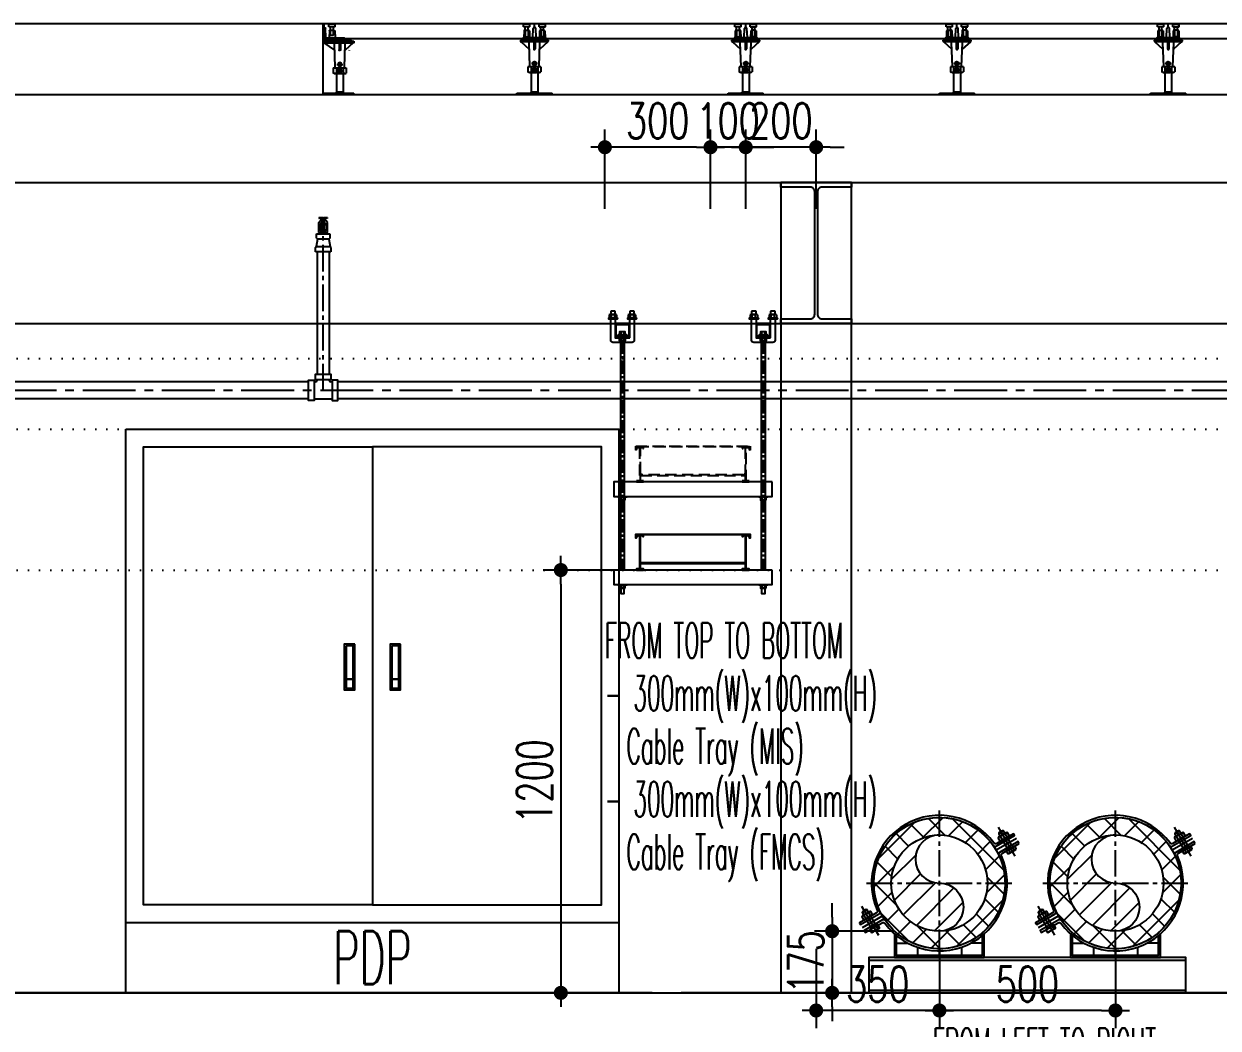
# Model space of a CAD drawing. Header units: millimetres. Extents: x -32710 to 654186, y -254124 to 420220.
# Drawn here: x 259350 to 262742, y 393850 to 396700 of the extents above; entities that cross this region are included whole.
import ezdxf
from ezdxf.enums import TextEntityAlignment as Align

# ---------------------------------------------------------------- set-up
doc = ezdxf.new("R2010")
doc.units = ezdxf.units.MM
doc.header["$LTSCALE"] = 1000
for name, pattern in [('CENTER2', [1.125, 0.75, -0.125, 0.125, -0.125]), ('DOT2', [3.175, 0, -3.175]), ('HIDDEN2', [4.7625, 3.175, -1.5875]), ('TPH12-SEC-@E$0$CENTERK5', [6.916, 6.667, -0.083, 0.083, -0.083])]:
    doc.linetypes.add(name, pattern=pattern)
for name, color, linetype in [('0-LEVEL LINE', 4, 'DOT2'), ('CHW-Spt', 2, 'Continuous'), ('e-eq-PDP', 10, 'Continuous'), ('FS-EQ', 10, 'Continuous'), ('FS-LINE', 10, 'Continuous'), ('Hook-up', 130, 'HIDDEN2'), ('M-DIM', 1, 'Continuous'), ('M-PIPE-E11-HV&LV&ELV', 22, 'Continuous'), ('M-TXT', 3, 'Continuous'), ('MPPIPE', 100, 'Continuous'), ('PIPE-SUPPORT', 2, 'Continuous'), ('SH-LINE-130', 2, 'Continuous'), ('SM-SEC-Cm$0$SUPPORT', 2, 'Continuous'), ('SUPPORT', 2, 'Continuous'), ('TPH12-SEC-@E$0$H-SIN', 252, 'TPH12-SEC-@E$0$CENTERK5'), ('TPH12-SEC-@E$0$KABE1', 252, 'Continuous'), ('TPH12-SEC-@E$0$SIAGE1', 252, 'Continuous'), ('TPH12-SEC-@E$0$STEEL2', 252, 'Continuous'), ('TPH12-SEC-@E$0$STEEL3', 252, 'Continuous'), ('TPH12-SEC-@E$0$フリーアクセス', 252, 'Continuous')]:
    doc.layers.add(name, color=color, linetype=linetype)
doc.styles.add('aa-txt', font='simplex.shx', dxfattribs={"width": 0.7, "bigfont": 'chineset.shx'})
doc.styles.add('ROMAND', font='romand')
doc.dimstyles.new('50-DIM', dxfattribs={"dimscale": 50, "dimtxt": 2, "dimasz": 0.8, "dimexe": 1, "dimexo": 1, "dimgap": 0.5, "dimtad": 1, "dimdec": 0, "dimdsep": 46, "dimtxsty": 'aa-txt', "dimblk": 'DOT', "dimcen": 5, "dimclrd": 256, "dimclre": 256, "dimclrt": 256, "dimadec": 0, "dimazin": 0, "dimtfac": 1, "dimtdec": 0, "dimtix": 1, "dimtmove": 2, "dimatfit": 3, "dimldrblk": 'DOT', "dimfxl": 1, "dimtolj": 1, "dimtzin": 0, "dimarcsym": 0})

# ---------------------------------------------------------------- blocks, each defined once
blk = doc.blocks.new('TPH12-SEC-@E$0$ペデスタルB')
at = {"layer": 'TPH12-SEC-@E$0$フリーアクセス'}
for p, q in [((-31, -1), (-30, 0)), ((-30, 0), (-14, 0)), ((-14, 0), (-13, -1)), ((-31, -1), (-13, -1)), ((-31, -8), (-31, -1)), ((-31, -8), (-13, -8)), ((-29.6, -19.9), (-30.4, -39)), ((-16.4, -18), (-27.6, -18)), ((-26, -10.5), (-25.5, -10)), ((-26, -32), (-26, -10.5)), ((-25, -33), (-26, -32)), ((-25.5, -10), (-25.5, -8.4)), ((-25, -33), (-19, -33)), ((-18, -32), (-19, -33)), ((-18.4, -10), (-18.4, -8.4)), ((-18, -10.5), (-18.4, -10)), ((-18, -32), (-18, -10.5)), ((-14.4, -19.9), (-13.6, -39)), ((-13, -8), (-13, -1)), ((-4.7, -39), (-3.6, -12.9)), ((0, -42.6), (0, 0)), ((0, 0), (3.2, 0)), ((0, -40), (0, -0.5)), ((3.2, 0), (3.2, -42.6)), ((-84, -49), (-84, -52)), ((3.2, -49), (-84, -49)), ((3.2, -50), (-84, -50)), ((1.2, -54), (-82.2, -54)), ((-81.7, -54.2), (-59.1, -74.7)), ((-3.2, -45.8), (-76.8, -45.8)), ((-76.8, -49), (-76.8, -45.8)), ((-76.8, -49), (-3.3, -49)), ((-57, -125), (-59.4, -55.9)), ((-46, -56), (-46, -74)), ((-42, -56), (-42, -74)), ((-31, -125), (-28.6, -55.9)), ((1.2, -54), (-28.9, -74.7)), ((3.2, -52), (3.2, -49)), ((-62.5, -125), (-62.5, -139.5)), ((-25.5, -125), (-62.5, -125)), ((-53.5, -125), (-53.5, -139.4)), ((-53, -133), (-35.1, -133)), ((-35.3, -115), (-52.6, -115)), ((-49, -112.1), (-44, -109.2)), ((-49, -117.9), (-49, -112.1)), ((-44, -120.7), (-49, -117.9)), ((-49, -130.1), (-44, -127.2)), ((-49, -135.9), (-49, -130.1)), ((-44, -109.2), (-39, -112.1)), ((-39, -117.9), (-44, -120.7)), ((-44, -127.2), (-39, -130.1)), ((-39, -112.1), (-39, -117.9)), ((-39, -130.1), (-39, -135.9)), ((-34.5, -125), (-34.5, -139.4)), ((-25.5, -125), (-25.5, -139.5)), ((-59.9, -141), (-62.5, -139.5)), ((-28.1, -141), (-59.9, -141)), ((-53.5, -141), (-53.5, -193.8)), ((-44, -138.7), (-49, -135.9)), ((-39, -135.9), (-44, -138.7)), ((-34.5, -141), (-34.5, -193.8)), ((-28.1, -141), (-25.5, -139.5)), ((-84, -200), (-84, -196.8)), ((3.2, -196.8), (-84, -196.8)), ((-84, -200), (3.2, -200)), ((-56.5, -196.8), (-53.5, -193.8)), ((-53.5, -193.8), (-34.5, -193.8)), ((-31.5, -196.8), (-34.5, -193.8)), ((3.2, -200), (3.2, -196.8))]:
    blk.add_line(p, q, dxfattribs=at)
blk.add_lwpolyline([(-4, -40), (-56, -40), (-56, -46), (-4, -46)], close=True, dxfattribs=at)
for centre in [(-44, -115), (-44, -133)]:
    blk.add_circle(centre, 4.98, dxfattribs=at)
for centre, radius, start, end in [((-27.6, -20), 2, 90, 177.5), ((-25.9, -8.4), 0.4, 0, 90), ((-18, -8.4), 0.4, 90, 180), ((-16.4, -20), 2, 2.5, 90), ((-0.6, -13), 3, 90, 177.5), ((-82, -52), 2, 180, 270), ((-82.4, -55), 1, 47.9554, 82.0191), ((-61.4, -56), 2, 2, 90), ((-48, -56), 2, 0, 90), ((-40, -56), 2, 90, 180), ((-31.4, -39), 1, 270, 357.5), ((-26.6, -56), 2, 90, 178), ((-12.6, -39), 1, 182.5, 270), ((-5.7, -39), 1, 270, 357.5), ((-3.2, -42.6), 3.2, 270, 0), ((-3.2, -42.6), 6.4, 270, 0), ((1.2, -52), 2, 270, 0), ((-72.5, -75.4), 1, 2, 47.9554), ((-44, -74), 2, 180, 270), ((-44, -74), 2, 270, 0), ((-28.3, -75.4), 1, 132.0446, 178), ((-58, -134), 7.03, 270, 309.8217), ((-44, -112.5), 28.5, 250.5288, 289.4712), ((-30, -134), 7.03, 230.1783, 270)]:
    blk.add_arc(centre, radius, start, end, dxfattribs=at)
blk = doc.blocks.new('TPH12-SEC-@E$0$ペデスタルA')
at = {"layer": 'TPH12-SEC-@E$0$フリーアクセス'}
for p, q in [((-30, 0), (-31, -1)), ((-14, 0), (-30, 0)), ((-13, -1), (-14, 0)), ((0, -10), (0, 0)), ((13, -1), (14, 0)), ((14, 0), (30, 0)), ((30, 0), (31, -1)), ((-31, -8), (-31, -1)), ((-13, -1), (-31, -1)), ((-13, -8), (-31, -8)), ((-29.6, -19.9), (-30, -38.5)), ((-27.6, -18), (-16.4, -18)), ((-26, -10.5), (-25.6, -10)), ((-26, -18), (-26, -10.5)), ((-26, -18), (-26, -36)), ((-25.6, -10), (-25.6, -8.4)), ((-18.5, -10), (-18.5, -8.4)), ((-18, -10.5), (-18.5, -10)), ((-18, -18), (-18, -10.5)), ((-18, -18), (-18, -36)), ((-14.4, -19.9), (-14, -38.5)), ((-13, -8), (-13, -1)), ((-4.7, -39), (-3.6, -12.9)), ((4.7, -39), (3.6, -12.9)), ((13, -8), (13, -1)), ((13, -1), (31, -1)), ((13, -8), (31, -8)), ((14.4, -19.9), (14, -38.5)), ((27.6, -18), (16.4, -18)), ((18, -10.5), (18.4, -10)), ((18, -18), (18, -10.5)), ((18, -18), (18, -36)), ((18.4, -10), (18.4, -8.4)), ((25.6, -10), (25.6, -8.4)), ((26, -10.5), (25.6, -10)), ((26, -18), (26, -10.5)), ((26, -18), (26, -36)), ((29.6, -19.9), (30, -38.5)), ((31, -8), (31, -1)), ((-40, -46), (-40, -49)), ((40, -46), (-40, -46)), ((-40, -47), (40, -47)), ((38, -51), (-38, -51)), ((-37.7, -51.2), (-15.1, -71.7)), ((35.5, -43), (-35.5, -43)), ((-35.5, -43), (-35.5, -45)), ((-35.5, -45), (-33.5, -45)), ((-33.5, -41), (-33.5, -45)), ((32.5, -40), (-32.5, -40)), ((32.5, -46), (-32.5, -46)), ((-26, -36), (-25.1, -36.9)), ((-25.1, -36.9), (-25.1, -40)), ((-25.1, -36.9), (-18.9, -36.9)), ((-24.1, -41), (-19.9, -41)), ((-18, -36), (-18.9, -36.9)), ((-18.9, -36.9), (-18.9, -40)), ((-13, -122), (-15.4, -52.9)), ((-15.3, -46), (-15.1, -44.2)), ((-15.3, -46), (-8.3, -46)), ((-9.4, -43.4), (-14.2, -43.4)), ((-8.3, -46), (-8.5, -44.2)), ((-2, -53), (-2, -71)), ((-1, -45), (-1, -43)), ((-1, -45), (1, -45)), ((1, -45), (1, -43)), ((2, -53), (2, -71)), ((13, -122), (15.4, -52.9)), ((38, -51), (15.1, -71.7)), ((18, -36), (18.9, -36.9)), ((25.1, -36.9), (18.9, -36.9)), ((18.9, -36.9), (18.9, -40)), ((24.1, -41), (19.9, -41)), ((26, -36), (25.1, -36.9)), ((25.1, -36.9), (25.1, -40)), ((33.5, -45), (33.5, -41)), ((35.5, -45), (33.5, -45)), ((35.5, -43), (35.5, -45)), ((40, -49), (40, -46)), ((-18.5, -122), (-18.5, -136.5)), ((18.5, -122), (-18.5, -122)), ((-9.5, -122), (-9.5, -136.4)), ((-9, -130), (8.9, -130)), ((8.7, -112), (-8.6, -112)), ((-5, -109.1), (0, -106.3)), ((-5, -114.9), (-5, -109.1)), ((0, -117.8), (-5, -114.9)), ((-5, -127.1), (0, -124.3)), ((-5, -132.9), (-5, -127.1)), ((0, -135.8), (-5, -132.9)), ((0, -106.3), (5, -109.1)), ((5, -114.9), (0, -117.8)), ((0, -124.3), (5, -127.1)), ((5, -132.9), (0, -135.8)), ((5, -109.1), (5, -114.9)), ((5, -127.1), (5, -132.9)), ((9.5, -122), (9.5, -136.4)), ((18.5, -122), (18.5, -136.5)), ((-15.9, -138), (-18.5, -136.5)), ((15.9, -138), (-15.9, -138)), ((-9.5, -138), (-9.5, -193.8)), ((9.5, -138), (9.5, -193.8)), ((15.9, -138), (18.5, -136.5)), ((-50, -200), (-50, -196.8)), ((-50, -196.8), (50, -196.8)), ((50, -200), (-50, -200)), ((-12.5, -196.8), (-9.5, -193.8)), ((9.5, -193.8), (-9.5, -193.8)), ((12.5, -196.8), (9.5, -193.8)), ((50, -200), (50, -196.8))]:
    blk.add_line(p, q, dxfattribs=at)
for centre in [(0, -112), (0, -130)]:
    blk.add_circle(centre, 4.98, dxfattribs=at)
for centre, radius, start, end in [((-27.6, -20), 2, 90, 178.5), ((-26, -8.4), 0.4, 0, 90), ((-18.1, -8.4), 0.4, 90, 180), ((-16.4, -20), 2, 1.5, 90), ((-0.6, -13), 3, 90, 177.5), ((0.6, -13), 3, 2.5, 90), ((16.4, -20), 2, 90, 178.5), ((18.1, -8.4), 0.4, 0, 90), ((25.9, -8.4), 0.4, 90, 180), ((27.6, -20), 2, 1.5, 90), ((-38, -49), 2, 180, 270), ((-38.4, -52), 1, 47.9554, 82.0191), ((-32.5, -41), 1, 90, 180), ((-32.5, -45), 1, 180, 270), ((-31.5, -38.5), 1.5, 270, 358.5), ((-24.1, -40), 1, 180.5, 270), ((-19.9, -40), 1, 270, 359.5), ((-17.4, -53), 2, 2, 90), ((-14.2, -44.3), 0.9, 90, 175), ((-12.5, -38.5), 1.5, 181.5, 270), ((-9.4, -44.3), 0.9, 5, 90), ((-5.7, -39), 1, 270, 357.5), ((-4, -53), 2, 0, 90), ((4, -53), 2, 90, 180), ((5.7, -39), 1, 182.5, 270), ((12.5, -38.5), 1.5, 270, 358.5), ((17.4, -53), 2, 90, 178), ((19.9, -40), 1, 180.5, 270), ((24.1, -40), 1, 270, 359.5), ((31.5, -38.5), 1.5, 181.5, 270), ((32.5, -41), 1, 0, 90), ((32.5, -45), 1, 270, 0), ((38, -49), 2, 270, 0), ((-15.7, -72.4), 1, 2, 47.9554), ((0, -71), 2, 180, 270), ((0, -71), 2, 270, 0), ((15.7, -72.4), 1, 132.0446, 178), ((-14, -131), 7.03, 270, 309.8217), ((0, -109.5), 28.5, 250.5288, 289.4712), ((14, -131), 7.03, 230.1783, 270)]:
    blk.add_arc(centre, radius, start, end, dxfattribs=at)
blk = doc.blocks.new('TPH12-SEC-@E')
at = {"layer": 'TPH12-SEC-@E$0$H-SIN'}
for p, q in [((298929.6, 396700), (18729.6, 396700)), ((274800, 393950), (45200, 393950))]:
    blk.add_line(p, q, dxfattribs=at)
at = {"layer": 'TPH12-SEC-@E$0$KABE1'}
blk.add_line((47650, 393950), (272350, 393950), dxfattribs=at)
blk.add_lwpolyline([(199600, 396500), (260200, 396500), (260200, 396700), (199600, 396700), (199600, 396500)], dxfattribs=at)
at = {"layer": 'TPH12-SEC-@E$0$SIAGE1'}
blk.add_line((268340, 396700), (260200, 396700), dxfattribs=at)
at = {"layer": 'TPH12-SEC-@E$0$STEEL2'}
blk.add_lwpolyline([(261500, 396250), (261700, 396250), (261700, 396237), (261617, 396237, 0.414214), (261604, 396224), (261604, 395876, 0.414214), (261617, 395863), (261700, 395863), (261700, 395850), (261500, 395850), (261500, 395863), (261583, 395863, 0.414214), (261596, 395876), (261596, 396224, 0.414214), (261583, 396237), (261500, 396237)], format="xyb", close=True, dxfattribs=at)
at = {"layer": 'TPH12-SEC-@E$0$STEEL3'}
for p, q in [((183400, 396500), (272340, 396500)), ((180210, 396250), (272340, 396250)), ((256000, 395850), (264400, 395850))]:
    blk.add_line(p, q, dxfattribs=at)
blk.add_lwpolyline([(261500, 393950), (261700, 393950), (261700, 396250), (261500, 396250)], close=True, dxfattribs=at)
at = {"layer": 'TPH12-SEC-@E$0$フリーアクセス'}
blk.add_line((268340, 396658), (260200, 396658), dxfattribs=at)
at = {"layer": 'TPH12-SEC-@E$0$フリーアクセス', "xscale": -1}
blk.add_blockref('TPH12-SEC-@E$0$ペデスタルB', (260203.2, 396700), dxfattribs=at)
at = {"layer": 'TPH12-SEC-@E$0$フリーアクセス'}
for p in [(260800, 396700), (261400, 396700), (262000, 396700), (262600, 396700)]:
    blk.add_blockref('TPH12-SEC-@E$0$ペデスタルA', p, dxfattribs=at)
blk = doc.blocks.new('PDP-L20-f')
at = {"layer": 'e-eq-PDP'}
blk.add_line((0, 200), (1400, 200), dxfattribs=at)
for points in [[(0, 1600), (1400, 1600), (1400, 0), (0, 0)], [(650, 990), (620, 990), (620, 860), (650, 860)], [(625, 985), (625, 891), (645, 891), (645, 985)], [(780, 990), (750, 990), (750, 860), (780, 860)], [(755, 985), (755, 891), (775, 891), (775, 985)], [(625, 889), (625, 865), (645, 865), (645, 889)], [(755, 889), (755, 865), (775, 865), (775, 889)]]:
    blk.add_lwpolyline(points, close=True, dxfattribs=at)
blk.add_lwpolyline([(700, 250), (1350, 250), (1350, 1550), (700, 1550), (700, 250), (50, 250), (50, 1550), (700, 1550)], dxfattribs=at)
at = {"layer": 'e-eq-PDP', "style": 'aa-txt', "width": 0.55}
blk.add_text('PDP', height=150, dxfattribs=at).set_placement((700, 25), align=Align.CENTER)
blk = doc.blocks.new('DOT')
at = {"color": 0}
blk.add_line((-1, 0), (1, 0), dxfattribs=at)
at = {"color": 3, "const_width": 0.5}
blk.add_lwpolyline([(-0.25, 0, 1), (0.25, 0, 1)], format="xyb", close=True, dxfattribs=at)
blk = doc.blocks.new('*D33')
at = {"layer": 'DEFPOINTS', "color": 0, "transparency": 16777216}
for p in [(261870.5, 394125), (261645.5, 393950), (261870.5, 393950)]:
    blk.add_point(p, dxfattribs=at)
at = {"layer": 'M-DIM', "lineweight": -2, "transparency": 16777216}
for p, q in [((261645.5, 394165), (261645.5, 394205)), ((261820.5, 394125), (261595.5, 394125)), ((261645.5, 394125), (261645.5, 393950)), ((261820.5, 393950), (261595.5, 393950)), ((261645.5, 393910), (261645.5, 393870))]:
    blk.add_line(p, q, dxfattribs=at)
at = {"layer": 'M-DIM', "lineweight": -2, "transparency": 16777216, "xscale": 40, "yscale": 40, "zscale": 40}
for p, rotation in [((261645.5, 394125), 270), ((261645.5, 393950), 90)]:
    blk.add_blockref('DOT', p, dxfattribs=dict(at, rotation=rotation))
at = {"layer": 'M-DIM', "transparency": 16777216, "insert": (261570.5, 394037.5), "char_height": 100, "attachment_point": 5, "rotation": 90, "style": 'aa-txt'}
blk.add_mtext('\\A1;175', dxfattribs=at)
blk = doc.blocks.new('_Dot')
at = {"color": 0, "linetype": 'ByBlock', "lineweight": -2}
blk.add_line((-0.5, 0), (-1, 0), dxfattribs=at)
at = {"color": 0, "linetype": 'ByBlock', "const_width": 0.5}
blk.add_lwpolyline([(-0.25, 0, 1), (0.25, 0, 1)], format="xyb", close=True, dxfattribs=at)
blk = doc.blocks.new('*D35')
at = {"layer": 'DEFPOINTS', "color": 0, "transparency": 16777216}
for p in [(261950, 394125), (262450, 394125), (261950, 393900)]:
    blk.add_point(p, dxfattribs=at)
at = {"layer": 'M-DIM', "lineweight": -2, "transparency": 16777216}
for p, q in [((261950, 394075), (261950, 393850)), ((262450, 394075), (262450, 393850)), ((262410, 393900), (261990, 393900))]:
    blk.add_line(p, q, dxfattribs=at)
at = {"layer": 'M-DIM', "lineweight": -2, "transparency": 16777216, "xscale": 40, "yscale": 40, "zscale": 40, "rotation": 180}
blk.add_blockref('DOT', (261950, 393900), dxfattribs=at)
at = {"layer": 'M-DIM', "lineweight": -2, "transparency": 16777216, "xscale": 40, "yscale": 40, "zscale": 40}
blk.add_blockref('DOT', (262450, 393900), dxfattribs=at)
at = {"layer": 'M-DIM', "transparency": 16777216, "insert": (262200, 393975), "char_height": 100, "attachment_point": 5, "style": 'aa-txt'}
blk.add_mtext('\\A1;500', dxfattribs=at)
blk = doc.blocks.new('*D36')
at = {"layer": 'DEFPOINTS', "color": 0, "transparency": 16777216}
for p in [(261600, 394125), (261950, 394125), (261600, 393900)]:
    blk.add_point(p, dxfattribs=at)
at = {"layer": 'M-DIM', "lineweight": -2, "transparency": 16777216}
for p, q in [((261600, 394075), (261600, 393850)), ((261950, 394075), (261950, 393850)), ((261910, 393900), (261640, 393900))]:
    blk.add_line(p, q, dxfattribs=at)
at = {"layer": 'M-DIM', "lineweight": -2, "transparency": 16777216, "xscale": 40, "yscale": 40, "zscale": 40, "rotation": 180}
blk.add_blockref('DOT', (261600, 393900), dxfattribs=at)
at = {"layer": 'M-DIM', "lineweight": -2, "transparency": 16777216, "xscale": 40, "yscale": 40, "zscale": 40}
blk.add_blockref('DOT', (261950, 393900), dxfattribs=at)
at = {"layer": 'M-DIM', "transparency": 16777216, "insert": (261775, 393975), "char_height": 100, "attachment_point": 5, "style": 'aa-txt'}
blk.add_mtext('\\A1;350', dxfattribs=at)
blk = doc.blocks.new('SP-H-1')
at = {"layer": 'FS-EQ'}
for p, q in [((-1.25, 5.5), (-1.25, 8.29)), ((-1.24, 8.35), (-0.45, 9.3)), ((-1.02, 6.2), (-1.24, 8.25)), ((-1.21, 9.66), (-1.21, 9.57)), ((-1.21, 9.66), (-1.13, 9.66)), ((-1.21, 9.57), (-1.13, 9.57)), ((-1.13, 9.66), (-1.13, 9.57)), ((-1.13, 9.63), (-1.13, 9.57)), ((-0.99, 9.62), (-0.77, 9.61)), ((-0.99, 9.62), (-0.99, 9.53)), ((-0.99, 9.53), (-0.77, 9.52)), ((-0.9, 8.07), (-0.9, 6.2)), ((-0.83, 9.7), (0.83, 9.7)), ((-0.3, 8.55), (-0.79, 7.9)), ((-0.77, 9.61), (-0.77, 9.52)), ((-0.62, 9.61), (-0.35, 9.61)), ((-0.62, 9.61), (-0.62, 9.52)), ((-0.62, 9.52), (-0.35, 9.52)), ((-0.35, 9.61), (-0.35, 9.52)), ((-0.32, 8.6), (0.32, 8.6)), ((-0.3, 8.55), (0.3, 8.55)), ((-0.25, 8.16), (-0.25, 6.4)), ((-0.14, 9.6), (-0.13, 9.66)), ((-0.14, 9.61), (0.14, 9.61)), ((-0.14, 9.61), (-0.14, 9.52)), ((-0.14, 9.52), (0.14, 9.52)), ((0.14, 9.6), (0.13, 9.66)), ((0.14, 9.61), (0.14, 9.52)), ((0.25, 8.16), (0.25, 6.4)), ((0.3, 8.55), (0.79, 7.9)), ((0.35, 9.61), (0.35, 9.52)), ((0.62, 9.61), (0.35, 9.61)), ((0.62, 9.52), (0.35, 9.52)), ((1.24, 8.35), (0.45, 9.3)), ((0.62, 9.61), (0.62, 9.52)), ((0.99, 9.62), (0.77, 9.61)), ((0.77, 9.61), (0.77, 9.52)), ((0.99, 9.53), (0.77, 9.52)), ((0.9, 8.1), (0.9, 6.2)), ((0.99, 9.62), (0.99, 9.53)), ((1.03, 6.2), (1.24, 8.25)), ((1.13, 9.66), (1.13, 9.57)), ((1.22, 9.66), (1.13, 9.66)), ((1.13, 9.63), (1.13, 9.57)), ((1.22, 9.57), (1.13, 9.57)), ((1.22, 9.66), (1.22, 9.57)), ((1.22, 9.6), (1.22, 9.57)), ((1.25, 5.5), (1.25, 8.29)), ((-1.9, 5.1), (1.9, 5.1)), ((-1.25, 5.5), (1.25, 5.5)), ((-1.02, 6.2), (1.03, 6.2)), ((-0.6, 5.5), (-0.6, 6.4)), ((-0.6, 6.4), (0.6, 6.4)), ((0.6, 5.5), (0.6, 6.4))]:
    blk.add_line(p, q, dxfattribs=at)
for centre, radius, start, end in [((-1.11, 8.29), 0.139, 157.0298, 197.1193), ((-0.93, 8.75), 0.955, 84.0829, 107.6622), ((-0.92, 9.1), 0.592, 87.634, 110.8646), ((-0.74, 9.01), 0.681, 107.7143, 125.0736), ((-0.75, 9.26), 0.433, 91.8537, 123.1257), ((-0.51, 7.64), 0.388, 136.5249, 182.9908), ((-0.83, 9.35), 0.347, 78.6251, 99.8563), ((-0.49, 9.38), 0.315, 104.4487, 153.9759), ((-0.6, 9.46), 0.226, 88.1263, 139.7268), ((-0.46, 9.49), 0.204, 100.0382, 141.9173), ((-0.56, 8.91), 0.784, 84.9677, 92.2638), ((2.27, 9.44), 2.72, 178.7323, 199.1653), ((-0.26, 9.6), 0.0861, 105.0543, 169.5675), ((-0.09, 9.48), 0.262, 131.7568, 170.5499), ((-0.23, 9.53), 0.161, 53.7998, 110.9693), ((-0.21, 9.56), 0.123, 53.4161, 115.819), ((0, 8.12), 0.254, 10.4828, 169.5172), ((-0.03, 8.43), 0.184, 139.0501, 221.9684), ((0.23, 9.53), 0.161, 69.0307, 126.2002), ((0.21, 9.56), 0.123, 64.181, 126.5839), ((0.03, 8.43), 0.184, 318.6569, 40.9499), ((0.09, 9.48), 0.262, 9.4501, 48.2432), ((0.26, 9.6), 0.0861, 10.4325, 74.9457), ((-2.27, 9.44), 2.72, 340.8347, 1.2677), ((0.56, 8.91), 0.784, 87.7362, 95.0323), ((0.46, 9.49), 0.204, 38.0827, 79.9618), ((0.49, 9.38), 0.315, 26.0241, 75.5513), ((0.6, 9.46), 0.226, 40.2732, 91.8737), ((0.83, 9.35), 0.347, 80.1437, 101.3749), ((0.75, 9.26), 0.433, 56.8743, 88.1463), ((0.51, 7.64), 0.388, 357.0092, 43.4751), ((0.93, 8.75), 0.955, 72.3378, 95.9171), ((0.92, 9.1), 0.592, 69.1354, 92.366), ((0.74, 9.01), 0.681, 54.9264, 72.2857), ((1.11, 8.29), 0.139, 342.8807, 22.9702), ((-1.24, 5.27), 0.303, 326.9119, 50.7686), ((1.33, 5.25), 0.371, 138.0713, 204.2482)]:
    blk.add_arc(centre, radius, start, end, dxfattribs=at)
at = {"layer": 'FS-LINE'}
for p, q in [((-1.65, 3.6), (-1.95, 1.5)), ((-1.9, 3.85), (-1.9, 5.1)), ((-1.9, 5.1), (1.9, 5.1)), ((-1.9, 3.85), (-1.65, 3.6)), ((1.9, 3.85), (1.65, 3.6)), ((1.65, 3.6), (1.95, 1.5)), ((1.9, 5.1), (1.9, 3.85)), ((-2.2, 1.25), (-1.95, 1.5)), ((-2.2, 0), (-2.2, 1.25)), ((2.2, 0), (-2.2, 0)), ((2.2, 1.25), (1.95, 1.5)), ((2.2, 1.25), (2.2, 0))]:
    blk.add_line(p, q, dxfattribs=at)
for points in [[(1.65, 3.6), (-1.65, 3.6)], [(-1.95, 1.5), (1.95, 1.5)]]:
    blk.add_lwpolyline(points, dxfattribs=at)
at = {"layer": 'FS-EQ', "style": 'ROMAND'}
blk.add_text('V27', height=0.35, rotation=180, dxfattribs=at).set_placement((0.01, 5.84), align=Align.MIDDLE)
blk = doc.blocks.new('FS-Tee-40x40x25')
at = {"layer": 'FS-LINE'}
for p, q in [((-2.59, -2.16), (-2.23, -2.16)), ((2.59, -2.16), (2.23, -2.16)), ((-2.59, -6.98), (2.59, -6.98))]:
    blk.add_line(p, q, dxfattribs=at)
for points in [[(2.15, -1.6), (-2.15, -1.6), (-2.15, 0), (2.15, 0)], [(-2.59, -1.68), (-2.59, -7.46), (-4.19, -7.46), (-4.19, -1.68)], [(2.59, -1.68), (2.59, -7.46), (4.19, -7.46), (4.19, -1.68)]]:
    blk.add_lwpolyline(points, close=True, dxfattribs=at)
for centre, start, end in [((-2.23, -1.6), 270, 0), ((2.23, -1.6), 180, 270)]:
    blk.add_arc(centre, 0.557, start, end, dxfattribs=at)
blk = doc.blocks.new('Nut-M12')
for p, q in [((-13, 1.8), (-13, 0.6)), ((-10.4, 3.3), (-12.6, 2.3)), ((-12.4, 2.4), (12.4, 2.4)), ((-12.4, 0), (12.4, 0)), ((-10.4, 11), (-10.4, 3.3)), ((7.8, 12), (-7.8, 12)), ((-5.2, 11), (-5.2, 3.3)), ((5.2, 3.3), (5.2, 11)), ((10.4, 11), (10.4, 3.3)), ((10.4, 3.3), (12.6, 2.3)), ((13, 1.8), (13, 0.6))]:
    blk.add_line(p, q)
for centre, radius, start, end in [((-12.4, 1.8), 0.6, 90, 180), ((-12.4, 0.6), 0.6, 180, 270), ((-7.8, 8), 4.03, 49.8296, 130.1704), ((-7.8, 6.4), 4.03, 229.8296, 310.1704), ((0, -2.7), 14.7, 69.2784, 110.7216), ((0, 17.1), 14.7, 249.2784, 290.7216), ((7.8, 8), 4.03, 49.8296, 130.1704), ((7.8, 6.4), 4.03, 229.8296, 310.1704), ((12.4, 1.8), 0.6, 0, 90), ((12.4, 0.6), 0.6, 270, 0)]:
    blk.add_arc(centre, radius, start, end)
blk = doc.blocks.new('*D81')
at = {"layer": 'DEFPOINTS', "color": 0, "transparency": 16777216}
for p in [(261000, 396350), (261000, 396125), (261300, 396125)]:
    blk.add_point(p, dxfattribs=at)
at = {"layer": 'M-DIM', "lineweight": -2, "transparency": 16777216}
for p, q in [((261000, 396175), (261000, 396400)), ((261300, 396175), (261300, 396400)), ((261260, 396350), (261040, 396350))]:
    blk.add_line(p, q, dxfattribs=at)
at = {"layer": 'M-DIM', "lineweight": -2, "transparency": 16777216, "xscale": 40, "yscale": 40, "zscale": 40, "rotation": 180}
blk.add_blockref('DOT', (261000, 396350), dxfattribs=at)
at = {"layer": 'M-DIM', "lineweight": -2, "transparency": 16777216, "xscale": 40, "yscale": 40, "zscale": 40}
blk.add_blockref('DOT', (261300, 396350), dxfattribs=at)
at = {"layer": 'M-DIM', "transparency": 16777216, "insert": (261150, 396425), "char_height": 100, "attachment_point": 5, "style": 'aa-txt'}
blk.add_mtext('\\A1;300', dxfattribs=at)
blk = doc.blocks.new('*D82')
at = {"layer": 'DEFPOINTS', "color": 0, "transparency": 16777216}
for p in [(261300, 396350), (261300, 396125), (261400, 396125)]:
    blk.add_point(p, dxfattribs=at)
at = {"layer": 'M-DIM', "lineweight": -2, "transparency": 16777216}
for p, q in [((261300, 396175), (261300, 396400)), ((261400, 396175), (261400, 396400)), ((261260, 396350), (261220, 396350)), ((261400, 396350), (261300, 396350)), ((261440, 396350), (261480, 396350))]:
    blk.add_line(p, q, dxfattribs=at)
at = {"layer": 'M-DIM', "lineweight": -2, "transparency": 16777216, "xscale": 40, "yscale": 40, "zscale": 40}
blk.add_blockref('DOT', (261300, 396350), dxfattribs=at)
at = {"layer": 'M-DIM', "lineweight": -2, "transparency": 16777216, "xscale": 40, "yscale": 40, "zscale": 40, "rotation": 180}
blk.add_blockref('DOT', (261400, 396350), dxfattribs=at)
at = {"layer": 'M-DIM', "transparency": 16777216, "insert": (261350, 396425), "char_height": 100, "attachment_point": 5, "style": 'aa-txt'}
blk.add_mtext('\\A1;100', dxfattribs=at)
blk = doc.blocks.new('*D83')
at = {"layer": 'DEFPOINTS', "color": 0, "transparency": 16777216}
for p in [(261100, 395150), (260875, 393950), (261100, 393950)]:
    blk.add_point(p, dxfattribs=at)
at = {"layer": 'M-DIM', "lineweight": -2, "transparency": 16777216}
for p, q in [((261050, 395150), (260825, 395150)), ((260875, 395110), (260875, 393990)), ((261050, 393950), (260825, 393950))]:
    blk.add_line(p, q, dxfattribs=at)
at = {"layer": 'M-DIM', "lineweight": -2, "transparency": 16777216, "xscale": 40, "yscale": 40, "zscale": 40}
for p, rotation in [((260875, 395150), 90), ((260875, 393950), 270)]:
    blk.add_blockref('DOT', p, dxfattribs=dict(at, rotation=rotation))
at = {"layer": 'M-DIM', "transparency": 16777216, "insert": (260800, 394550), "char_height": 100, "attachment_point": 5, "rotation": 90, "style": 'aa-txt'}
blk.add_mtext('\\A1;1200', dxfattribs=at)
blk = doc.blocks.new('CHW-Support-L20-A-D')
at = {"layer": 'SH-LINE-130'}
blk.add_lwpolyline([(25, 0), (925, 0), (925, 100), (25, 100)], close=True, dxfattribs=at)
at = {"layer": 'SH-LINE-130', "ltscale": 2}
blk.add_lwpolyline([(25, 8), (925, 8), (925, 92), (25, 92)], close=True, dxfattribs=at)
blk = doc.blocks.new('*D121')
at = {"layer": 'DEFPOINTS', "color": 0, "transparency": 16777216}
for p in [(261400, 396350), (261400, 396125), (261600, 396125)]:
    blk.add_point(p, dxfattribs=at)
at = {"layer": 'M-DIM', "lineweight": -2, "transparency": 16777216}
for p, q in [((261400, 396175), (261400, 396400)), ((261600, 396175), (261600, 396400)), ((261360, 396350), (261320, 396350)), ((261600, 396350), (261400, 396350)), ((261640, 396350), (261680, 396350))]:
    blk.add_line(p, q, dxfattribs=at)
at = {"layer": 'M-DIM', "lineweight": -2, "transparency": 16777216, "xscale": 40, "yscale": 40, "zscale": 40}
blk.add_blockref('DOT', (261400, 396350), dxfattribs=at)
at = {"layer": 'M-DIM', "lineweight": -2, "transparency": 16777216, "xscale": 40, "yscale": 40, "zscale": 40, "rotation": 180}
blk.add_blockref('DOT', (261600, 396350), dxfattribs=at)
at = {"layer": 'M-DIM', "transparency": 16777216, "insert": (261500, 396425), "char_height": 100, "attachment_point": 5, "style": 'aa-txt'}
blk.add_mtext('\\A1;200', dxfattribs=at)

msp = doc.modelspace()

# ---------------------------------------------------------------- hatches: boundary and pattern name
at = {"layer": 'MPPIPE'}
h = msp.add_hatch(dxfattribs=at)
h.set_pattern_fill('ANSI37', color=1, scale=15, style=0)
h.set_pattern_definition([(45, (222638.474, 327578.59), (-33.67596, 33.67596), []), (135, (222638.474, 327578.59), (-33.67596, -33.67596), [])])
edge = h.paths.add_edge_path()
edge.add_arc((261950, 394261.525), 186.525, 0, 360)
edge = h.paths.add_edge_path(flags=17)
edge.add_arc((261950, 394261.525), 136.525, 0, 360)
h = msp.add_hatch(dxfattribs=at)
h.set_pattern_fill('ANSI37', color=1, scale=15, style=0)
h.set_pattern_definition([(45, (223138.474, 327578.59), (-33.67596, 33.67596), []), (135, (223138.474, 327578.59), (-33.67596, -33.67596), [])])
edge = h.paths.add_edge_path()
edge.add_arc((262450, 394261.525), 186.525, 0, 360)
edge = h.paths.add_edge_path(flags=17)
edge.add_arc((262450, 394261.525), 136.525, 0, 360)
h = msp.add_hatch(dxfattribs=at)
h.set_pattern_fill('ANSI31', color=1, scale=15, style=0)
h.set_pattern_definition([(45, (222638.474, 330176.733), (-33.67596, 33.67596), [])])
edge = h.paths.add_edge_path()
edge.add_arc((261950, 394193.2625), 68.2625, 270, 450)
edge.add_arc((261950, 394329.7875), 68.2625, 90, 270, ccw=False)
edge.add_arc((261950, 394261.525), 136.525, 90, 270)
h = msp.add_hatch(dxfattribs=at)
h.set_pattern_fill('ANSI31', color=1, scale=15, style=0)
h.set_pattern_definition([(45, (223138.474, 330176.733), (-33.67596, 33.67596), [])])
edge = h.paths.add_edge_path()
edge.add_arc((262450, 394193.2625), 68.2625, 270, 450)
edge.add_arc((262450, 394329.7875), 68.2625, 90, 270, ccw=False)
edge.add_arc((262450, 394261.525), 136.525, 90, 270)

# ---------------------------------------------------------------- linework, layer by layer
at = {"layer": '0-LEVEL LINE', "ltscale": 0.01}
for p, q in [((205600, 395750), (272844.5, 395750)), ((205600, 395550), (273010, 395550)), ((205600, 395150), (272800, 395150))]:
    msp.add_line(p, q, dxfattribs=at)
at = {"layer": 'FS-LINE', "color": 1, "linetype": 'CENTER2', "ltscale": 0.1}
msp.add_line((260200, 395660.1625), (260200, 396150), dxfattribs=at)
at = {"layer": 'FS-LINE'}
for p, q in [((260183.2995, 396053), (260183.2995, 395705.8625)), ((260216.7005, 396053), (260216.7005, 395705.8625)), ((260158.1, 395684.2925), (257441.9, 395684.2925)), ((262958.1, 395684.2925), (260241.9, 395684.2925)), ((260158.1, 395636.0325), (257441.9, 395636.0325)), ((262958.1, 395636.0325), (260241.9, 395636.0325))]:
    msp.add_line(p, q, dxfattribs=at)
at = {"layer": 'FS-LINE', "color": 1, "linetype": 'CENTER2', "ltscale": 0.2}
msp.add_line((254567.2, 395660.1625), (271400, 395660.1625), dxfattribs=at)
at = {"layer": 'Hook-up', "ltscale": 0.01}
msp.add_lwpolyline([(261089, 395500), (261089, 395490), (261087.6, 395490), (261087.6, 395501.4), (261412.4, 395501.4), (261412.4, 395490), (261411, 395490), (261411, 395500)], close=True, dxfattribs=at)
msp.add_lwpolyline([(261101.2, 395418.4), (261398.8, 395418.4), (261398.8, 395403), (261390, 395403), (261390, 395400), (261410, 395400), (261410, 395403), (261401.2, 395403), (261401.2, 395497.6), (261406.6, 395497.6, -0.4142135624), (261407.6, 395496.6), (261407.6, 395495), (261410, 395495), (261410, 395496.6, 0.4142135624), (261406.6, 395500), (261393.4, 395500, 0.4142135624), (261390, 395496.6), (261390, 395495), (261392.4, 395495), (261392.4, 395496.6, -0.4142135624), (261393.4, 395497.6), (261398.8, 395497.6), (261398.8, 395425.4, -0.4142135624), (261393.8, 395420.4), (261106.2, 395420.4, -0.4142135624), (261101.2, 395425.4), (261101.2, 395497.6), (261106.6, 395497.6, -0.4142135624), (261107.6, 395496.6), (261107.6, 395495), (261110, 395495), (261110, 395496.6, 0.4142135624), (261106.6, 395500), (261093.4, 395500, 0.4142135624), (261090, 395496.6), (261090, 395495), (261092.4, 395495), (261092.4, 395496.6, -0.4142135624), (261093.4, 395497.6), (261098.8, 395497.6), (261098.8, 395403), (261090, 395403), (261090, 395400), (261110, 395400), (261110, 395403), (261101.2, 395403)], format="xyb", close=True, dxfattribs=at)
at = {"layer": 'M-PIPE-E11-HV&LV&ELV'}
msp.add_lwpolyline([(261089, 395250), (261089, 395240), (261087.6, 395240), (261087.6, 395251.4), (261412.4, 395251.4), (261412.4, 395240), (261411, 395240), (261411, 395250)], close=True, dxfattribs=at)
msp.add_lwpolyline([(261101.2, 395168.4), (261398.8, 395168.4), (261398.8, 395153), (261390, 395153), (261390, 395150), (261410, 395150), (261410, 395153), (261401.2, 395153), (261401.2, 395247.6), (261406.6, 395247.6, -0.4142135624), (261407.6, 395246.6), (261407.6, 395245), (261410, 395245), (261410, 395246.6, 0.4142135624), (261406.6, 395250), (261393.4, 395250, 0.4142135624), (261390, 395246.6), (261390, 395245), (261392.4, 395245), (261392.4, 395246.6, -0.4142135624), (261393.4, 395247.6), (261398.8, 395247.6), (261398.8, 395175.4, -0.4142135624), (261393.8, 395170.4), (261106.2, 395170.4, -0.4142135624), (261101.2, 395175.4), (261101.2, 395247.6), (261106.6, 395247.6, -0.4142135624), (261107.6, 395246.6), (261107.6, 395245), (261110, 395245), (261110, 395246.6, 0.4142135624), (261106.6, 395250), (261093.4, 395250, 0.4142135624), (261090, 395246.6), (261090, 395245), (261092.4, 395245), (261092.4, 395246.6, -0.4142135624), (261093.4, 395247.6), (261098.8, 395247.6), (261098.8, 395153), (261090, 395153), (261090, 395150), (261110, 395150), (261110, 395153), (261101.2, 395153)], format="xyb", close=True, dxfattribs=at)
at = {"layer": 'MPPIPE', "color": 1, "linetype": 'CENTER2', "ltscale": 0.1}
for p, q in [((261950, 394055), (261950, 394468.05)), ((262450, 394055), (262450, 394468.05)), ((261743.475, 394261.525), (262156.525, 394261.525)), ((262243.475, 394261.525), (262656.525, 394261.525))]:
    msp.add_line(p, q, dxfattribs=at)
at = {"layer": 'MPPIPE'}
for points in [[(261950, 394125, -1), (261950, 394398.05, 1), (261950, 394261.525, -1)], [(262450, 394125, -1), (262450, 394398.05, 1), (262450, 394261.525, -1)]]:
    msp.add_lwpolyline(points, format="xyb", close=True, dxfattribs=at)
for centre, radius in [((261950, 394261.525), 186.525), ((262450, 394261.525), 186.525), ((261950, 394261.525), 136.525), ((262450, 394261.525), 136.525)]:
    msp.add_circle(centre, radius, dxfattribs=at)
at = {"layer": 'PIPE-SUPPORT'}
for p, q in [((262116.87454, 394420.22389), (262164.37454, 394337.95148)), ((262616.87454, 394420.22389), (262664.37454, 394337.95148)), ((262168.69306, 394387.7875), (262111.53539, 394354.7875)), ((262139.12454, 394404.20242), (262119.62454, 394392.94409)), ((262145.62454, 394392.94409), (262126.12454, 394381.68576)), ((262136.87454, 394400.59398), (262141.37454, 394392.79975)), ((262668.69306, 394387.7875), (262611.53539, 394354.7875)), ((262639.12454, 394404.20242), (262619.62454, 394392.94409)), ((262645.62454, 394392.94409), (262626.12454, 394381.68576)), ((262636.87454, 394400.59398), (262641.37454, 394392.79975)), ((262145.87454, 394356.13801), (262149.87454, 394349.20981)), ((262165.87454, 394356.13801), (262147.87454, 394345.7457)), ((262157.87454, 394363.06621), (262161.87454, 394356.13801)), ((262645.87454, 394356.13801), (262649.87454, 394349.20981)), ((262665.87454, 394356.13801), (262647.87454, 394345.7457)), ((262657.87454, 394363.06621), (262661.87454, 394356.13801)), ((261729.12546, 394196.35686), (261776.62546, 394114.08444)), ((261751.37546, 394180.33539), (261731.87546, 394169.07705)), ((261749.12546, 394176.72695), (261753.62546, 394168.93272)), ((262229.12546, 394196.35686), (262276.62546, 394114.08444)), ((262251.37546, 394180.33539), (262231.87546, 394169.07705)), ((262249.12546, 394176.72695), (262253.62546, 394168.93272)), ((261731.30693, 394135.2625), (261788.46461, 394168.2625)), ((261757.87546, 394169.07705), (261738.37546, 394157.81872)), ((261770.12546, 394139.19918), (261774.12546, 394132.27098)), ((262231.30693, 394135.2625), (262288.46461, 394168.2625)), ((262257.87546, 394169.07705), (262238.37546, 394157.81872)), ((262270.12546, 394139.19918), (262274.12546, 394132.27098)), ((261778.12546, 394132.27098), (261760.12546, 394121.87867)), ((262278.12546, 394132.27098), (262260.12546, 394121.87867)), ((261828.5, 394091), (261860.62942, 394091)), ((262071.5, 394091), (262039.37058, 394091)), ((262328.5, 394091), (262360.62942, 394091)), ((262571.5, 394091), (262539.37058, 394091))]:
    msp.add_line(p, q, dxfattribs=at)
at = {"layer": 'PIPE-SUPPORT', "linetype": 'ByBlock'}
for p, q in [((261887.5, 394079.42715), (261887.5, 394056)), ((262012.5, 394079.42715), (262012.5, 394056)), ((262387.5, 394079.42715), (262387.5, 394056)), ((262512.5, 394079.42715), (262512.5, 394056))]:
    msp.add_line(p, q, dxfattribs=at)
at = {"layer": 'PIPE-SUPPORT'}
for points in [[(261781.27273, 394182.0097, -0.9200767262), (262103.22591, 394367.88945, 0.390048959), (262111.15477, 394366.11475), (262163.69306, 394396.44775), (262160.69306, 394401.64391), (262112.86876, 394374.03253, -0.3820507126), (262105.03706, 394375.67134, 0.8946933198), (261773.62784, 394184.33214, -0.3820507126), (261771.13124, 394176.73028), (261723.30693, 394149.11891), (261726.30693, 394143.92275), (261778.84523, 394174.25575, 0.390048959)], [(262281.27273, 394182.0097, -0.9200767262), (262603.22591, 394367.88945, 0.390048959), (262611.15477, 394366.11475), (262663.69306, 394396.44775), (262660.69306, 394401.64391), (262612.86876, 394374.03253, -0.3820507126), (262605.03706, 394375.67134, 0.8946933198), (262273.62784, 394184.33214, -0.3820507126), (262271.13124, 394176.73028), (262223.30693, 394149.11891), (262226.30693, 394143.92275), (262278.84523, 394174.25575, 0.390048959)], [(262176.69306, 394373.93109), (262173.69306, 394379.12725), (262121.15477, 394348.79425, 0.390048959), (262118.72727, 394341.0403, -0.9200767262), (261796.77409, 394155.16055, 0.390048959), (261788.84523, 394156.93525), (261736.30693, 394126.60225), (261739.30693, 394121.40609), (261787.13124, 394149.01747, -0.3820507126), (261794.96294, 394147.37866, 0.8946933198), (262126.37216, 394338.71786, -0.3820507126), (262128.86876, 394346.31972)], [(262121.87454, 394381.54142, 0.53293871), (262128.37454, 394385.2942, 0.266469355), (262141.37454, 394392.79975, 0.53293871), (262147.87454, 394396.55253), (262143.37454, 394404.34676, 0.53293871), (262136.87454, 394400.59398, 0.266469355), (262123.87454, 394393.08843, 0.53293871), (262117.37454, 394389.33565)], [(262676.69306, 394373.93109), (262673.69306, 394379.12725), (262621.15477, 394348.79425, 0.390048959), (262618.72727, 394341.0403, -0.9200767262), (262296.77409, 394155.16055, 0.390048959), (262288.84523, 394156.93525), (262236.30693, 394126.60225), (262239.30693, 394121.40609), (262287.13124, 394149.01747, -0.3820507126), (262294.96294, 394147.37866, 0.8946933198), (262626.37216, 394338.71786, -0.3820507126), (262628.86876, 394346.31972)], [(262621.87454, 394381.54142, 0.53293871), (262628.37454, 394385.2942, 0.266469355), (262641.37454, 394392.79975, 0.53293871), (262647.87454, 394396.55253), (262643.37454, 394404.34676, 0.53293871), (262636.87454, 394400.59398, 0.266469355), (262623.87454, 394393.08843, 0.53293871), (262617.37454, 394389.33565)], [(262149.87454, 394349.20981, 0.2886751346), (262161.87454, 394356.13801, 0.5773502692), (262167.87454, 394359.60211), (262163.87454, 394366.53031), (262139.87454, 394352.67391), (262143.87454, 394345.7457, 0.5773502692)], [(262649.87454, 394349.20981, 0.2886751346), (262661.87454, 394356.13801, 0.5773502692), (262667.87454, 394359.60211), (262663.87454, 394366.53031), (262639.87454, 394352.67391), (262643.87454, 394345.7457, 0.5773502692)], [(261734.12546, 394157.67439, 0.53293871), (261740.62546, 394161.42716, 0.266469355), (261753.62546, 394168.93272, 0.53293871), (261760.12546, 394172.68549), (261755.62546, 394180.47972, 0.53293871), (261749.12546, 394176.72695, 0.266469355), (261736.12546, 394169.22139, 0.53293871), (261729.62546, 394165.46862)], [(262234.12546, 394157.67439, 0.53293871), (262240.62546, 394161.42716, 0.266469355), (262253.62546, 394168.93272, 0.53293871), (262260.12546, 394172.68549), (262255.62546, 394180.47972, 0.53293871), (262249.12546, 394176.72695, 0.266469355), (262236.12546, 394169.22139, 0.53293871), (262229.62546, 394165.46862)], [(261762.12546, 394125.34277, 0.2886751346), (261774.12546, 394132.27098, 0.5773502692), (261780.12546, 394135.73508), (261776.12546, 394142.66328), (261752.12546, 394128.80687), (261756.12546, 394121.87867, 0.5773502692)], [(262262.12546, 394125.34277, 0.2886751346), (262274.12546, 394132.27098, 0.5773502692), (262280.12546, 394135.73508), (262276.12546, 394142.66328), (262252.12546, 394128.80687), (262256.12546, 394121.87867, 0.5773502692)]]:
    msp.add_lwpolyline(points, format="xyb", close=True, dxfattribs=at)
for points in [[(262118.50046, 394401.53271), (262145.00046, 394355.63336), (262158.74861, 394363.57086), (262132.24861, 394409.47021), (262129.51656, 394410.20226), (262119.23251, 394404.26476), (262118.50046, 394401.53271), (262132.24861, 394409.47021)], [(262618.50046, 394401.53271), (262645.00046, 394355.63336), (262658.74861, 394363.57086), (262632.24861, 394409.47021), (262629.51656, 394410.20226), (262619.23251, 394404.26476), (262618.50046, 394401.53271), (262632.24861, 394409.47021)], [(261730.75139, 394177.66567), (261757.25139, 394131.76633), (261770.99954, 394139.70383), (261744.49954, 394185.60317), (261741.76749, 394186.33522), (261731.48344, 394180.39772), (261730.75139, 394177.66567), (261744.49954, 394185.60317)], [(262230.75139, 394177.66567), (262257.25139, 394131.76633), (262270.99954, 394139.70383), (262244.49954, 394185.60317), (262241.76749, 394186.33522), (262231.48344, 394180.39772), (262230.75139, 394177.66567), (262244.49954, 394185.60317)]]:
    msp.add_lwpolyline(points, dxfattribs=at)
at = {"layer": 'PIPE-SUPPORT', "linetype": 'ByBlock'}
for points in [[(262077.5, 394117.26958, -0.0102169378), (262071.5, 394112.18102), (262071.5, 394056), (261828.5, 394056), (261828.5, 394112.18102, -0.0102169378), (261822.5, 394117.26958), (261822.5, 394050), (262077.5, 394050)], [(262577.5, 394117.26958, -0.0102169378), (262571.5, 394112.18102), (262571.5, 394056), (262328.5, 394056), (262328.5, 394112.18102, -0.0102169378), (262322.5, 394117.26958), (262322.5, 394050), (262577.5, 394050)]]:
    msp.add_lwpolyline(points, format="xyb", close=True, dxfattribs=at)
at = {"layer": 'SM-SEC-Cm$0$SUPPORT'}
for points in [[(261045.2375, 395815.86875), (261054.7625, 395815.86875), (261054.7625, 395810.65455), (261045.2375, 395810.65455)], [(261045.2375, 395800.65455), (261054.7625, 395800.65455), (261054.7625, 395150), (261045.2375, 395150)], [(261445.2375, 395815.86875), (261454.7625, 395815.86875), (261454.7625, 395810.65455), (261445.2375, 395810.65455)], [(261445.2375, 395800.65455), (261454.7625, 395800.65455), (261454.7625, 395150), (261445.2375, 395150)]]:
    msp.add_lwpolyline(points, close=True, dxfattribs=at)
at = {"layer": 'SUPPORT', "linetype": 'CENTER2', "ltscale": 0.05}
for p, q in [((261050, 395815.86875), (261050, 395810.65455)), ((261050, 395800.65455), (261050, 395150)), ((261450, 395815.86875), (261450, 395810.65455)), ((261450, 395800.65455), (261450, 395150))]:
    msp.add_line(p, q, dxfattribs=at)
at = {"layer": 'SUPPORT'}
for p, q in [((261046, 395356.725), (261046, 395348.725)), ((261054, 395348.725), (261054, 395356.725)), ((261446, 395356.725), (261446, 395348.725)), ((261454, 395348.725), (261454, 395356.725)), ((261046, 395106.725), (261046, 395098.725)), ((261054, 395098.725), (261054, 395106.725)), ((261446, 395106.725), (261446, 395098.725)), ((261454, 395098.725), (261454, 395106.725))]:
    msp.add_line(p, q, dxfattribs=at)
for points in [[(261017.6625, 395885), (261016.6625, 395884), (261016.6625, 395875), (261029.3625, 395875), (261029.3625, 395884), (261028.3625, 395885)], [(261071.6375, 395885), (261070.6375, 395884), (261070.6375, 395875), (261083.3375, 395875), (261083.3375, 395884), (261082.3375, 395885)], [(261417.6625, 395885), (261416.6625, 395884), (261416.6625, 395875), (261429.3625, 395875), (261429.3625, 395884), (261428.3625, 395885)], [(261471.6375, 395885), (261470.6375, 395884), (261470.6375, 395875), (261483.3375, 395875), (261483.3375, 395884), (261482.3375, 395885)], [(261475, 395400), (261025, 395400), (261025, 395358.725), (261475, 395358.725)], [(261062, 395358.725), (261062, 395356.725), (261038, 395356.725), (261038, 395358.725)], [(261462, 395358.725), (261462, 395356.725), (261438, 395356.725), (261438, 395358.725)], [(261058, 395348.725), (261058, 395356.725), (261042, 395356.725), (261042, 395348.725)], [(261045.2375, 395348.725), (261045.2375, 395333.725), (261054.7625, 395333.725), (261054.7625, 395348.725)], [(261458, 395348.725), (261458, 395356.725), (261442, 395356.725), (261442, 395348.725)], [(261445.2375, 395348.725), (261445.2375, 395333.725), (261454.7625, 395333.725), (261454.7625, 395348.725)], [(261475, 395150), (261025, 395150), (261025, 395108.725), (261475, 395108.725)], [(261062, 395108.725), (261062, 395106.725), (261038, 395106.725), (261038, 395108.725)], [(261058, 395098.725), (261058, 395106.725), (261042, 395106.725), (261042, 395098.725)], [(261045.2375, 395098.725), (261045.2375, 395083.725), (261054.7625, 395083.725), (261054.7625, 395098.725)], [(261462, 395108.725), (261462, 395106.725), (261438, 395106.725), (261438, 395108.725)], [(261458, 395098.725), (261458, 395106.725), (261442, 395106.725), (261442, 395098.725)], [(261445.2375, 395098.725), (261445.2375, 395083.725), (261454.7625, 395083.725), (261454.7625, 395098.725)]]:
    msp.add_lwpolyline(points, close=True, dxfattribs=at)
for points in [[(261070.6375, 395808.725), (261070.6375, 395863), (261083.3375, 395863), (261083.3375, 395802.025, -0.4142135624), (261077.3375, 395796.025), (261022.6625, 395796.025, -0.4142135624), (261016.6625, 395802.025), (261016.6625, 395863), (261029.3625, 395863), (261029.3625, 395808.725)], [(261065.9705, 395847.333, -0.4142135624), (261067.9705, 395845.333), (261067.9705, 395813.392, -0.4142135624), (261065.9705, 395811.392), (261065.7795, 395811.392, -0.4142135624), (261063.7795, 395813.392), (261063.7795, 395814.86875, 0.4142135624), (261062.7795, 395815.86875), (261062.1125, 395815.86875, 0.4142135624), (261061.1125, 395814.86875), (261061.1125, 395813.392, 0.4142135624), (261065.7795, 395808.725), (261065.9705, 395808.725, 0.4142135624), (261070.6375, 395813.392), (261070.6375, 395845.333, 0.4142135624), (261065.9705, 395850), (261034.0295, 395850, 0.4142135624), (261029.3625, 395845.333), (261029.3625, 395813.392, 0.4142135624), (261034.0295, 395808.725), (261034.2205, 395808.725, 0.4142135624), (261038.8875, 395813.392), (261038.8875, 395814.86875, 0.4142135624), (261037.8875, 395815.86875), (261037.2205, 395815.86875, 0.4142135624), (261036.2205, 395814.86875), (261036.2205, 395813.392, -0.4142135624), (261034.2205, 395811.392), (261034.0295, 395811.392, -0.4142135624), (261032.0295, 395813.392), (261032.0295, 395845.333, -0.4142135624), (261034.0295, 395847.333)], [(261470.6375, 395808.725), (261470.6375, 395863), (261483.3375, 395863), (261483.3375, 395802.025, -0.4142135624), (261477.3375, 395796.025), (261422.6625, 395796.025, -0.4142135624), (261416.6625, 395802.025), (261416.6625, 395863), (261429.3625, 395863), (261429.3625, 395808.725)], [(261465.9705, 395847.333, -0.4142135624), (261467.9705, 395845.333), (261467.9705, 395813.392, -0.4142135624), (261465.9705, 395811.392), (261465.7795, 395811.392, -0.4142135624), (261463.7795, 395813.392), (261463.7795, 395814.86875, 0.4142135624), (261462.7795, 395815.86875), (261462.1125, 395815.86875, 0.4142135624), (261461.1125, 395814.86875), (261461.1125, 395813.392, 0.4142135624), (261465.7795, 395808.725), (261465.9705, 395808.725, 0.4142135624), (261470.6375, 395813.392), (261470.6375, 395845.333, 0.4142135624), (261465.9705, 395850), (261434.0295, 395850, 0.4142135624), (261429.3625, 395845.333), (261429.3625, 395813.392, 0.4142135624), (261434.0295, 395808.725), (261434.2205, 395808.725, 0.4142135624), (261438.8875, 395813.392), (261438.8875, 395814.86875, 0.4142135624), (261437.8875, 395815.86875), (261437.2205, 395815.86875, 0.4142135624), (261436.2205, 395814.86875), (261436.2205, 395813.392, -0.4142135624), (261434.2205, 395811.392), (261434.0295, 395811.392, -0.4142135624), (261432.0295, 395813.392), (261432.0295, 395845.333, -0.4142135624), (261434.0295, 395847.333)]]:
    msp.add_lwpolyline(points, format="xyb", close=True, dxfattribs=at)
at = {"layer": 'SUPPORT', "ltscale": 0.02}
for points in [[(261054, 395825.86875), (261054, 395817.86875), (261058, 395817.86875), (261058, 395825.86875), (261042, 395825.86875), (261042, 395817.86875), (261038, 395817.86875), (261038, 395815.86875), (261062, 395815.86875), (261062, 395817.86875), (261046, 395817.86875), (261046, 395825.86875), (261042, 395825.86875), (261042, 395817.86875), (261046, 395817.86875)], [(261054, 395800.65455), (261054, 395808.65455), (261058, 395808.65455), (261058, 395800.65455), (261042, 395800.65455), (261042, 395808.65455), (261038, 395808.65455), (261038, 395810.65455), (261062, 395810.65455), (261062, 395808.65455), (261046, 395808.65455), (261046, 395800.65455), (261042, 395800.65455), (261042, 395808.65455), (261046, 395808.65455)], [(261454, 395825.86875), (261454, 395817.86875), (261458, 395817.86875), (261458, 395825.86875), (261442, 395825.86875), (261442, 395817.86875), (261438, 395817.86875), (261438, 395815.86875), (261462, 395815.86875), (261462, 395817.86875), (261446, 395817.86875), (261446, 395825.86875), (261442, 395825.86875), (261442, 395817.86875), (261446, 395817.86875)], [(261454, 395800.65455), (261454, 395808.65455), (261458, 395808.65455), (261458, 395800.65455), (261442, 395800.65455), (261442, 395808.65455), (261438, 395808.65455), (261438, 395810.65455), (261462, 395810.65455), (261462, 395808.65455), (261446, 395808.65455), (261446, 395800.65455), (261442, 395800.65455), (261442, 395808.65455), (261446, 395808.65455)]]:
    msp.add_lwpolyline(points, dxfattribs=at)

# ---------------------------------------------------------------- block references
msp.add_blockref('TPH12-SEC-@E', (0, 0))
at = {"layer": 'CHW-Spt'}
msp.add_blockref('CHW-Support-L20-A-D', (261725, 393950), dxfattribs=at)
at = {"layer": 'e-eq-PDP'}
msp.add_blockref('PDP-L20-f', (259640, 393950), dxfattribs=at)
at = {"layer": 'FS-LINE', "xscale": 10, "yscale": 10, "zscale": 10}
for name, p in [('SP-H-1', (260200, 396053)), ('FS-Tee-40x40x25', (260200, 395705.8625))]:
    msp.add_blockref(name, p, dxfattribs=at)
at = {"layer": 'SUPPORT'}
for p in [(261023.0125, 395863), (261076.9875, 395863), (261423.0125, 395863), (261476.9875, 395863)]:
    msp.add_blockref('Nut-M12', p, dxfattribs=at)

# ---------------------------------------------------------------- texts
at = {"layer": 'M-TXT', "style": 'aa-txt', "width": 0.45}
for s, p in [('FROM TOP TO BOTTOM', (261000, 394950)), ('- 300mm(W)x100mm(H)', (261000, 394800)), ('  Cable Tray (MIS)', (261000, 394650)), ('- 300mm(W)x100mm(H)', (261000, 394500)), ('  Cable Tray (FMCS)', (261000, 394350)), ('- FROM LEFT TO RIGHT', (261850, 393800))]:
    msp.add_text(s, height=100, dxfattribs=at).set_placement(p, align=Align.MIDDLE_LEFT)

# ---------------------------------------------------------------- dimensions: what is measured, and where the dimension line sits
at = {"layer": 'M-DIM'}
for base, p1, p2, picture, middle in [((261000, 396350), (261300, 396125), (261000, 396125), '*D81', (261150, 396425)), ((261300, 396350), (261400, 396125), (261300, 396125), '*D82', (261350, 396425)), ((261400, 396350), (261600, 396125), (261400, 396125), '*D121', (261500, 396425)), ((261600, 393900), (261950, 394125), (261600, 394125), '*D36', (261775, 393975)), ((261950, 393900), (262450, 394125), (261950, 394125), '*D35', (262200, 393975))]:
    dim = msp.add_linear_dim(base=base, p1=p1, p2=p2, dimstyle='50-DIM', dxfattribs=at)
    dim.commit()
    dim.dimension.update_dxf_attribs({"geometry": picture, "text_midpoint": middle})
for base, p1, p2, picture, middle in [((260875, 393950), (261100, 395150), (261100, 393950), '*D83', (260800, 394550)), ((261645.5, 393950), (261870.5, 394125), (261870.5, 393950), '*D33', (261570.5, 394037.5))]:
    dim = msp.add_linear_dim(base=base, p1=p1, p2=p2, angle=90, dimstyle='50-DIM', dxfattribs=at)
    dim.commit()
    dim.dimension.update_dxf_attribs({"geometry": picture, "text_midpoint": middle})

doc.saveas('drawing.dxf')
